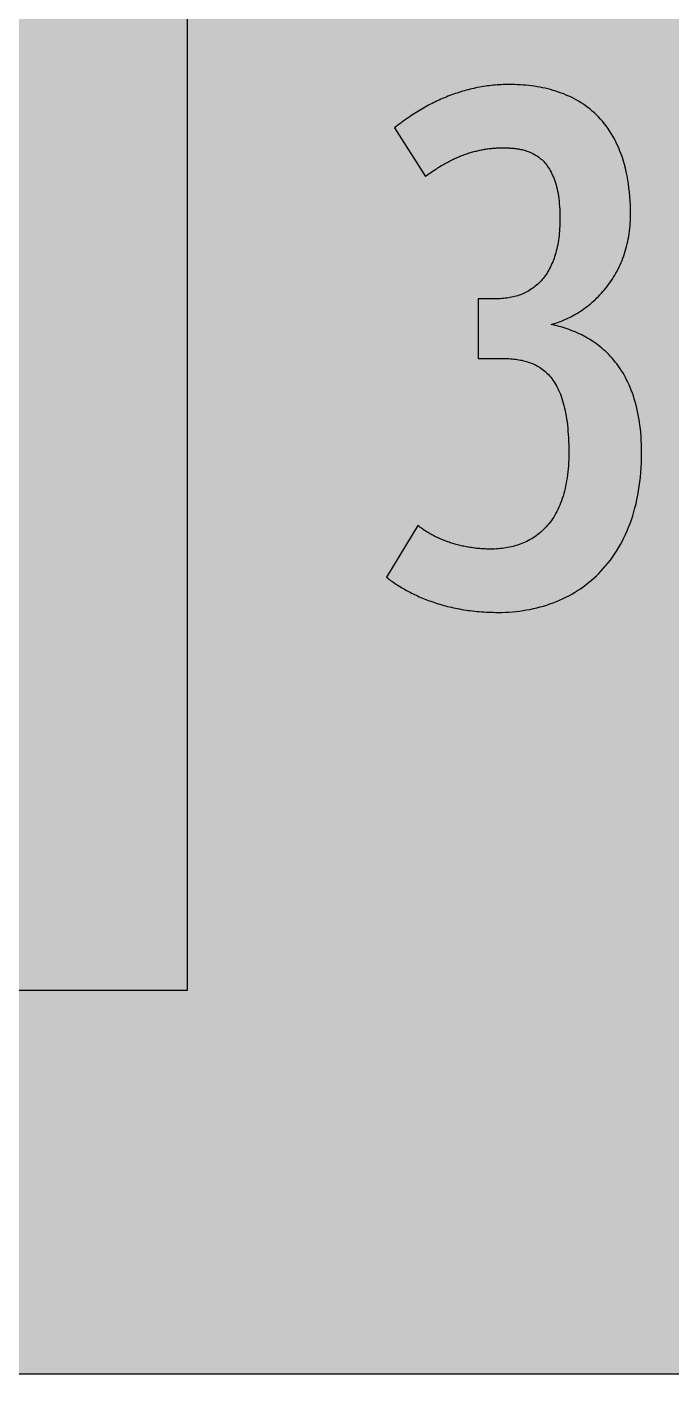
# Model space of a CAD drawing. Header units: millimetres. Extents: x 0 to 212, y 0 to 116.
# Drawn here: x 65.8 to 102.9, y 0.1 to 77.5 of the extents above; entities that cross this region are included whole.
import ezdxf

# ---------------------------------------------------------------- set-up
doc = ezdxf.new("R2010")
doc.units = ezdxf.units.MM

msp = doc.modelspace()

# ---------------------------------------------------------------- hatches: boundary and pattern name
for color, points in [(254, [(14.1633, 0.0536), (13.9878, 0.0533), (13.8125, 0.0559), (13.6373, 0.061), (13.462, 0.0686), (13.2893, 0.0787), (13.114, 0.0914), (12.9413, 0.1041), (12.7686, 0.1219), (12.5959, 0.1397), (12.4231, 0.16), (12.2504, 0.1829), (12.0777, 0.2057), (11.9075, 0.2337), (11.7373, 0.2616), (11.5672, 0.2921), (11.397, 0.3251), (11.2268, 0.3607), (11.0592, 0.3988), (10.8915, 0.4369), (10.7239, 0.4775), (10.5562, 0.5207), (10.3886, 0.5664), (10.2235, 0.6121), (10.0584, 0.6629), (9.8933, 0.7137), (9.7307, 0.7671), (9.5682, 0.8204), (9.4056, 0.8788), (9.2431, 0.9373), (9.083, 0.9982), (8.923, 1.0617), (8.763, 1.1252), (8.6055, 1.1938), (8.4455, 1.2624), (8.2906, 1.331), (8.1331, 1.4046), (7.9781, 1.4783), (7.8232, 1.5545), (7.6708, 1.6332), (7.5184, 1.7145), (7.366, 1.7958), (7.2161, 1.8796), (7.0663, 1.966), (6.919, 2.0523), (6.7716, 2.1438), (6.6243, 2.2352), (6.4795, 2.3266), (6.3348, 2.4232), (6.19, 2.5197), (6.0477, 2.6187), (5.908, 2.7178), (5.7683, 2.8194), (5.6286, 2.9235), (5.4915, 3.0302), (5.3543, 3.1369), (5.2197, 3.2461), (5.0851, 3.3579), (4.953, 3.4722), (4.8209, 3.5865), (4.6914, 3.7033), (4.5644, 3.8202), (4.4348, 3.9395), (4.3104, 4.0615), (4.1859, 4.1859), (4.0615, 4.3104), (3.9395, 4.4348), (3.8202, 4.5618), (3.7033, 4.6914), (3.5865, 4.8209), (3.4722, 4.953), (3.3579, 5.0851), (3.2487, 5.2197), (3.1369, 5.3543), (3.0302, 5.4915), (2.9235, 5.6286), (2.8194, 5.7683), (2.7178, 5.908), (2.6187, 6.0477), (2.5197, 6.19), (2.4232, 6.3348), (2.3266, 6.477), (2.2352, 6.6243), (2.1438, 6.7691), (2.0523, 6.919), (1.966, 7.0663), (1.8796, 7.2161), (1.7958, 7.366), (1.7145, 7.5184), (1.6332, 7.6708), (1.5545, 7.8232), (1.4783, 7.9781), (1.4046, 8.1331), (1.331, 8.2906), (1.2598, 8.4455), (1.1913, 8.603), (1.1252, 8.763), (1.0592, 8.923), (0.9982, 9.083), (0.9373, 9.2431), (0.8763, 9.4056), (0.8204, 9.5682), (0.7645, 9.7307), (0.7112, 9.8933), (0.6604, 10.0584), (0.6121, 10.2235), (0.5639, 10.3911), (0.5207, 10.5562), (0.4775, 10.7239), (0.4343, 10.8915), (0.3962, 11.0592), (0.3607, 11.2268), (0.3251, 11.397), (0.2921, 11.5672), (0.2616, 11.7373), (0.2311, 11.9075), (0.2057, 12.0802), (0.1803, 12.2504), (0.1575, 12.4231), (0.1372, 12.5959), (0.1194, 12.7686), (0.1041, 12.9413), (0.0889, 13.1166), (0.0787, 13.2893), (0.0686, 13.4645), (0.061, 13.6373), (0.0559, 13.8125), (0.0508, 13.9878), (0.0508, 14.163), (0.0522, 102.3592), (0.0508, 102.5322), (0.0559, 102.7074), (0.061, 102.8827), (0.0686, 103.058), (0.0787, 103.2307), (0.0889, 103.4059), (0.1041, 103.5787), (0.1194, 103.7514), (0.1372, 103.9241), (0.1575, 104.0968), (0.1803, 104.2695), (0.2057, 104.4423), (0.2311, 104.6124), (0.2616, 104.7826), (0.2921, 104.9528), (0.3251, 105.123), (0.3607, 105.2932), (0.3962, 105.4608), (0.4343, 105.6284), (0.4775, 105.7961), (0.5207, 105.9637), (0.5639, 106.1314), (0.6121, 106.2965), (0.6604, 106.4616), (0.7112, 106.6267), (0.7645, 106.7892), (0.8204, 106.9518), (0.8763, 107.1143), (0.9373, 107.2769), (0.9982, 107.4369), (1.0592, 107.5969), (1.1252, 107.757), (1.1913, 107.9144), (1.2598, 108.0745), (1.331, 108.2294), (1.4046, 108.3869), (1.4783, 108.5418), (1.5545, 108.6968), (1.6332, 108.8492), (1.7145, 109.0016), (1.7958, 109.154), (1.8796, 109.3038), (1.966, 109.4537), (2.0523, 109.601), (2.1438, 109.7483), (2.2352, 109.8956), (2.3266, 110.0404), (2.4232, 110.1852), (2.5197, 110.33), (2.6187, 110.4722), (2.7178, 110.6119), (2.8194, 110.7516), (2.9235, 110.8913), (3.0302, 111.0285), (3.1369, 111.1656), (3.2487, 111.3003), (3.3579, 111.4349), (3.4722, 111.567), (3.5865, 111.699), (3.7033, 111.8286), (3.8202, 111.9556), (3.9395, 112.0851), (4.0615, 112.2096), (4.1859, 112.334), (4.3104, 112.4585), (4.4348, 112.5804), (4.5644, 112.6998), (4.6914, 112.8166), (4.8209, 112.9335), (4.953, 113.0478), (5.0851, 113.1621), (5.2197, 113.2713), (5.3543, 113.3831), (5.4915, 113.4897), (5.6286, 113.5964), (5.7683, 113.7006), (5.908, 113.8022), (6.0477, 113.9012), (6.19, 114.0003), (6.3348, 114.0968), (6.4795, 114.1933), (6.6243, 114.2848), (6.7716, 114.3762), (6.919, 114.4676), (7.0663, 114.554), (7.2161, 114.6404), (7.366, 114.7242), (7.5184, 114.8055), (7.6708, 114.8867), (7.8232, 114.9655), (7.9781, 115.0417), (8.1331, 115.1153), (8.2906, 115.189), (8.4455, 115.2601), (8.6055, 115.3287), (8.763, 115.3947), (8.923, 115.4608), (9.083, 115.5217), (9.2431, 115.5827), (9.4056, 115.6437), (9.5682, 115.6995), (9.7307, 115.7554), (9.8933, 115.8088), (10.0584, 115.8596), (10.2235, 115.9078), (10.3886, 115.9561), (10.5562, 115.9993), (10.7239, 116.0424), (10.8915, 116.0856), (11.0592, 116.1237), (11.2268, 116.1593), (11.397, 116.1948), (11.5672, 116.2279), (11.7373, 116.2583), (11.9075, 116.2888), (12.0777, 116.3142), (12.2504, 116.3396), (12.4231, 116.3625), (12.5959, 116.3828), (12.7686, 116.4006), (12.9413, 116.4158), (13.114, 116.4311), (13.2893, 116.4412), (13.462, 116.4514), (13.6373, 116.459), (13.8125, 116.4641), (13.9878, 116.4692), (14.163, 116.4692), (197.6078, 116.4703), (197.7822, 116.4692), (197.9574, 116.4641), (198.1327, 116.459), (198.3054, 116.4514), (198.4807, 116.4412), (198.6534, 116.4311), (198.8287, 116.4158), (199.0014, 116.4006), (199.1741, 116.3828), (199.3468, 116.3625), (199.5195, 116.3396), (199.6897, 116.3142), (199.8624, 116.2888), (200.0326, 116.2583), (200.2028, 116.2279), (200.373, 116.1948), (200.5432, 116.1593), (200.7108, 116.1237), (200.8784, 116.0856), (201.0461, 116.0424), (201.2137, 115.9993), (201.3788, 115.9561), (201.5465, 115.9078), (201.7116, 115.8596), (201.8767, 115.8088), (202.0392, 115.7554), (202.2018, 115.6995), (202.3643, 115.6437), (202.5269, 115.5827), (202.6869, 115.5217), (202.8469, 115.4608), (203.007, 115.3947), (203.167, 115.3287), (203.3245, 115.2601), (203.4794, 115.189), (203.6369, 115.1153), (203.7918, 115.0417), (203.9468, 114.9655), (204.0992, 114.8867), (204.2516, 114.8055), (204.404, 114.7242), (204.5538, 114.6404), (204.7037, 114.554), (204.8535, 114.4676), (205.0009, 114.3762), (205.1456, 114.2848), (205.293, 114.1933), (205.4352, 114.0968), (205.58, 114.0003), (205.7222, 113.9012), (205.8619, 113.8022), (206.0016, 113.7006), (206.1413, 113.5964), (206.2785, 113.4897), (206.4156, 113.3831), (206.5503, 113.2713), (206.6849, 113.1621), (206.817, 113.0478), (206.949, 112.9335), (207.0786, 112.8166), (207.2081, 112.6998), (207.3351, 112.5804), (207.4596, 112.4585), (207.584, 112.334), (207.7085, 112.2096), (207.8304, 112.0851), (207.9498, 111.9556), (208.0666, 111.8286), (208.1835, 111.699), (208.2978, 111.567), (208.4121, 111.4349), (208.5238, 111.3003), (208.6331, 111.1656), (208.7397, 111.0285), (208.8464, 110.8913), (208.9506, 110.7516), (209.0522, 110.6119), (209.1512, 110.4722), (209.2503, 110.33), (209.3468, 110.1852), (209.4433, 110.0404), (209.5348, 109.8956), (209.6262, 109.7483), (209.7176, 109.601), (209.804, 109.4537), (209.8904, 109.3038), (209.9742, 109.154), (210.0555, 109.0016), (210.1367, 108.8492), (210.2155, 108.6968), (210.2917, 108.5418), (210.3653, 108.3869), (210.439, 108.2294), (210.5076, 108.0745), (210.5762, 107.9144), (210.6447, 107.757), (210.7082, 107.5969), (210.7717, 107.4369), (210.8327, 107.2769), (210.8911, 107.1143), (210.9495, 106.9518), (211.0029, 106.7892), (211.0562, 106.6267), (211.107, 106.4616), (211.1578, 106.2965), (211.2035, 106.1314), (211.2493, 105.9637), (211.2924, 105.7961), (211.3331, 105.6284), (211.3712, 105.4608), (211.4093, 105.2932), (211.4448, 105.123), (211.4779, 104.9528), (211.5083, 104.7826), (211.5363, 104.6124), (211.5642, 104.4423), (211.5871, 104.2695), (211.6099, 104.0968), (211.6303, 103.9241), (211.648, 103.7514), (211.6658, 103.5787), (211.6785, 103.4059), (211.6912, 103.2307), (211.7014, 103.058), (211.709, 102.8827), (211.7141, 102.7074), (211.7166, 102.5322), (211.7166, 102.3569), (211.7189, 14.1647), (211.7166, 13.9878), (211.7141, 13.8125), (211.709, 13.6373), (211.7014, 13.4645), (211.6912, 13.2893), (211.6785, 13.1166), (211.6658, 12.9413), (211.648, 12.7686), (211.6303, 12.5959), (211.6099, 12.4231), (211.5871, 12.2504), (211.5642, 12.0802), (211.5363, 11.9075), (211.5083, 11.7373), (211.4779, 11.5672), (211.4448, 11.397), (211.4093, 11.2268), (211.3712, 11.0592), (211.3331, 10.8915), (211.2924, 10.7239), (211.2493, 10.5562), (211.2035, 10.3911), (211.1578, 10.2235), (211.107, 10.0584), (211.0562, 9.8933), (211.0029, 9.7307), (210.9495, 9.5682), (210.8911, 9.4056), (210.8327, 9.2431), (210.7717, 9.083), (210.7082, 8.923), (210.6447, 8.763), (210.5762, 8.603), (210.5076, 8.4455), (210.439, 8.2906), (210.3653, 8.1331), (210.2917, 7.9781), (210.2155, 7.8232), (210.1367, 7.6708), (210.0555, 7.5184), (209.9742, 7.366), (209.8904, 7.2161), (209.804, 7.0663), (209.7176, 6.919), (209.6262, 6.7691), (209.5348, 6.6243), (209.4433, 6.477), (209.3468, 6.3348), (209.2503, 6.19), (209.1512, 6.0477), (209.0522, 5.908), (208.9506, 5.7683), (208.8464, 5.6286), (208.7397, 5.4915), (208.6331, 5.3543), (208.5238, 5.2197), (208.4121, 5.0851), (208.2978, 4.953), (208.1835, 4.8209), (208.0666, 4.6914), (207.9498, 4.5618), (207.8304, 4.4348), (207.7085, 4.3104), (207.584, 4.1859), (207.4596, 4.0615), (207.3351, 3.9395), (207.2081, 3.8202), (207.0786, 3.7033), (206.949, 3.5865), (206.817, 3.4722), (206.6849, 3.3579), (206.5503, 3.2461), (206.4156, 3.1369), (206.2785, 3.0302), (206.1413, 2.9235), (206.0016, 2.8194), (205.8619, 2.7178), (205.7222, 2.6187), (205.58, 2.5197), (205.4352, 2.4232), (205.293, 2.3266), (205.1456, 2.2352), (205.0009, 2.1438), (204.8535, 2.0523), (204.7037, 1.966), (204.5538, 1.8796), (204.404, 1.7958), (204.2516, 1.7145), (204.0992, 1.6332), (203.9468, 1.5545), (203.7918, 1.4783), (203.6369, 1.4046), (203.4794, 1.331), (203.3245, 1.2624), (203.167, 1.1938), (203.007, 1.1252), (202.8469, 1.0617), (202.6869, 0.9982), (202.5269, 0.9373), (202.3643, 0.8788), (202.2018, 0.8204), (202.0392, 0.7671), (201.8767, 0.7137), (201.7116, 0.6629), (201.5465, 0.6121), (201.3788, 0.5664), (201.2137, 0.5207), (201.0461, 0.4775), (200.8784, 0.4369), (200.7108, 0.3988), (200.5432, 0.3607), (200.373, 0.3251), (200.2028, 0.2921), (200.0326, 0.2616), (199.8624, 0.2337), (199.6897, 0.2057), (199.5195, 0.1829), (199.3468, 0.16), (199.1741, 0.1397), (199.0014, 0.1219), (198.8287, 0.1041), (198.6534, 0.0914), (198.4807, 0.0787), (198.3054, 0.0686), (198.1327, 0.061), (197.9574, 0.0559), (197.7822, 0.0533), (197.6069, 0.0533)]), (144, [(22.1008, 92.6578), (75.0175, 92.6578), (75.0175, 22.1022), (22.1008, 22.1022)]), (59, [(101.1728, 53.0405), (101.1707, 53.279), (101.1631, 53.5127), (101.153, 53.7439), (101.1403, 53.9674), (101.1225, 54.1884), (101.0996, 54.4017), (101.0742, 54.6125), (101.0463, 54.8183), (101.0158, 55.0189), (100.9802, 55.2145), (100.9396, 55.405), (100.899, 55.593), (100.8532, 55.7759), (100.805, 55.9537), (100.7516, 56.1289), (100.6983, 56.2966), (100.6399, 56.4617), (100.5789, 56.6242), (100.5154, 56.7817), (100.4494, 56.9341), (100.3808, 57.084), (100.3097, 57.2287), (100.236, 57.3684), (100.1598, 57.5056), (100.0811, 57.6377), (100.0023, 57.7672), (99.9185, 57.8942), (99.8322, 58.0161), (99.7458, 58.1355), (99.6569, 58.2498), (99.5655, 58.3616), (99.474, 58.4683), (99.3775, 58.5724), (99.2835, 58.674), (99.1845, 58.7731), (99.0854, 58.867), (98.9838, 58.9585), (98.8822, 59.0448), (98.7781, 59.1312), (98.6739, 59.2125), (98.5672, 59.2912), (98.4606, 59.3674), (98.3513, 59.4411), (98.2421, 59.5122), (98.1329, 59.5808), (98.0211, 59.6443), (97.9094, 59.7078), (97.7976, 59.7662), (97.6833, 59.8221), (97.569, 59.878), (97.4573, 59.9288), (97.343, 59.9796), (97.2261, 60.0253), (97.1118, 60.071), (96.9975, 60.1142), (96.8807, 60.1548), (96.7664, 60.1929), (96.6521, 60.2285), (96.5352, 60.264), (96.4209, 60.2945), (96.3066, 60.325), (96.1923, 60.3529), (96.078, 60.3809), (95.9663, 60.4037), (96.073, 60.4368), (96.1796, 60.4698), (96.2863, 60.5053), (96.393, 60.5434), (96.4997, 60.5815), (96.6064, 60.6247), (96.713, 60.6679), (96.8172, 60.7162), (96.9239, 60.7644), (97.028, 60.8152), (97.1321, 60.8686), (97.2363, 60.9244), (97.3379, 60.9829), (97.442, 61.0438), (97.5436, 61.1048), (97.6452, 61.1708), (97.7443, 61.2369), (97.8433, 61.3054), (97.9424, 61.3766), (98.0389, 61.4502), (98.1354, 61.5264), (98.2294, 61.6026), (98.3234, 61.6814), (98.4174, 61.7652), (98.5088, 61.849), (98.5977, 61.9354), (98.6866, 62.0217), (98.773, 62.1132), (98.8593, 62.2046), (98.9432, 62.2986), (99.027, 62.3951), (99.1083, 62.4942), (99.187, 62.5958), (99.2657, 62.6974), (99.3419, 62.804), (99.4156, 62.9107), (99.4867, 63.0199), (99.5578, 63.1292), (99.6264, 63.2435), (99.6925, 63.3578), (99.756, 63.4746), (99.8195, 63.594), (99.8779, 63.7159), (99.9363, 63.8378), (99.9922, 63.9648), (100.0455, 64.0918), (100.0963, 64.2214), (100.1446, 64.3509), (100.1903, 64.4855), (100.2309, 64.6201), (100.2716, 64.7573), (100.3097, 64.8945), (100.3452, 65.0367), (100.3783, 65.1789), (100.4062, 65.3237), (100.4341, 65.471), (100.457, 65.6184), (100.4773, 65.7708), (100.4951, 65.9232), (100.5103, 66.0756), (100.5205, 66.233), (100.5307, 66.3905), (100.5357, 66.5505), (100.5357, 66.7131), (100.5332, 66.9874), (100.5256, 67.2541), (100.5129, 67.5183), (100.4951, 67.7723), (100.4722, 68.0237), (100.4443, 68.2676), (100.4138, 68.5038), (100.3757, 68.7349), (100.3351, 68.961), (100.2894, 69.182), (100.2386, 69.3953), (100.1852, 69.6036), (100.1268, 69.8068), (100.0633, 70.0049), (99.9973, 70.198), (99.9261, 70.3834), (99.8525, 70.5637), (99.7737, 70.7415), (99.6925, 70.9117), (99.6061, 71.0768), (99.5172, 71.2368), (99.4258, 71.3918), (99.3292, 71.5416), (99.2302, 71.689), (99.1286, 71.8287), (99.0219, 71.9633), (98.9152, 72.0954), (98.8035, 72.2224), (98.6892, 72.3443), (98.5723, 72.4611), (98.4529, 72.5729), (98.331, 72.6821), (98.204, 72.7862), (98.077, 72.8853), (97.9475, 72.9818), (97.8179, 73.0733), (97.6833, 73.1596), (97.5462, 73.2434), (97.409, 73.3222), (97.2693, 73.3984), (97.1271, 73.4695), (96.9823, 73.5381), (96.8375, 73.6016), (96.6902, 73.6625), (96.5429, 73.7184), (96.393, 73.7718), (96.2431, 73.8226), (96.0907, 73.8683), (95.9358, 73.9115), (95.7809, 73.9521), (95.6259, 73.9877), (95.471, 74.0232), (95.3135, 74.0537), (95.1535, 74.0816), (94.996, 74.1045), (94.836, 74.1274), (94.676, 74.1451), (94.5159, 74.1629), (94.3559, 74.1756), (94.1959, 74.1858), (94.0359, 74.1959), (93.8733, 74.201), (93.7133, 74.2036), (93.5533, 74.2061), (93.4364, 74.2061), (93.3196, 74.2036), (93.2028, 74.1985), (93.0885, 74.1934), (92.9716, 74.1883), (92.8573, 74.1807), (92.743, 74.1705), (92.6287, 74.1604), (92.517, 74.1502), (92.4027, 74.135), (92.2909, 74.1223), (92.1791, 74.107), (92.0674, 74.0893), (91.9556, 74.0715), (91.8439, 74.0512), (91.7346, 74.0308), (91.6254, 74.008), (91.5137, 73.9851), (91.407, 73.9597), (91.2978, 73.9343), (91.1885, 73.9064), (91.0819, 73.8784), (90.9726, 73.848), (90.866, 73.8175), (90.7618, 73.7845), (90.6551, 73.7514), (90.5485, 73.7184), (90.4443, 73.6829), (90.3402, 73.6448), (90.236, 73.6067), (90.1319, 73.5686), (90.0278, 73.5279), (89.9236, 73.4873), (89.822, 73.4441), (89.7204, 73.4009), (89.6188, 73.3577), (89.5172, 73.312), (89.4156, 73.2638), (89.3166, 73.2155), (89.215, 73.1672), (89.1159, 73.119), (89.0168, 73.0682), (88.9178, 73.0148), (88.8213, 72.9615), (88.7222, 72.9082), (88.6257, 72.8523), (88.5292, 72.7964), (88.4326, 72.7405), (88.3361, 72.6821), (88.2396, 72.6237), (88.1456, 72.5653), (88.0516, 72.5043), (87.9551, 72.4433), (87.8637, 72.3798), (87.7697, 72.3163), (87.6757, 72.2528), (87.5843, 72.1868), (87.4903, 72.1208), (87.3989, 72.0547), (87.3074, 71.9861), (87.2185, 71.9176), (87.1271, 71.849), (87.0382, 71.7779), (86.9467, 71.7067), (88.7278, 68.9155), (88.8009, 68.9712), (88.8771, 69.027), (88.9508, 69.0804), (89.027, 69.1363), (89.1007, 69.1871), (89.1743, 69.2379), (89.2505, 69.2887), (89.3242, 69.3369), (89.3978, 69.3852), (89.4715, 69.4334), (89.5452, 69.4766), (89.6188, 69.5223), (89.6899, 69.5655), (89.7636, 69.6087), (89.8373, 69.6493), (89.9084, 69.69), (89.982, 69.7281), (90.0532, 69.7687), (90.1243, 69.8043), (90.1979, 69.8398), (90.2691, 69.8754), (90.3402, 69.911), (90.4113, 69.944), (90.4824, 69.977), (90.5535, 70.0075), (90.6247, 70.038), (90.6932, 70.0659), (90.7644, 70.0964), (90.8355, 70.1218), (90.9041, 70.1497), (90.9752, 70.1751), (91.0438, 70.2005), (91.1123, 70.2234), (91.1809, 70.2462), (91.252, 70.2691), (91.3206, 70.2894), (91.3892, 70.3097), (91.4578, 70.3301), (91.5264, 70.3478), (91.5924, 70.3656), (91.661, 70.3834), (91.7296, 70.3986), (91.7956, 70.4139), (91.8642, 70.4291), (91.9302, 70.4418), (91.9988, 70.4571), (92.0648, 70.4672), (92.1309, 70.4799), (92.1969, 70.4901), (92.263, 70.5002), (92.329, 70.5104), (92.395, 70.518), (92.4611, 70.5256), (92.5271, 70.5333), (92.5906, 70.5383), (92.6567, 70.5434), (92.7227, 70.5485), (92.7862, 70.5536), (92.8497, 70.5561), (92.9157, 70.5587), (92.9792, 70.5612), (93.0427, 70.5637), (93.1062, 70.5637), (93.1697, 70.5637), (93.2307, 70.5637), (93.2917, 70.5637), (93.3552, 70.5637), (93.4161, 70.5612), (93.4822, 70.5612), (93.5457, 70.5587), (93.6117, 70.5536), (93.6777, 70.551), (93.7438, 70.546), (93.8124, 70.5383), (93.8784, 70.5307), (93.947, 70.5231), (94.0156, 70.5129), (94.0841, 70.5028), (94.1527, 70.4901), (94.2213, 70.4774), (94.2924, 70.4621), (94.361, 70.4444), (94.4296, 70.4266), (94.5007, 70.4063), (94.5693, 70.3834), (94.6379, 70.3605), (94.7064, 70.3351), (94.7725, 70.3047), (94.8411, 70.2742), (94.9096, 70.2437), (94.9757, 70.2081), (95.0417, 70.17), (95.1078, 70.1294), (95.1713, 70.0862), (95.2348, 70.0405), (95.2983, 69.9922), (95.3592, 69.9414), (95.4202, 69.8881), (95.4811, 69.8322), (95.5396, 69.7713), (95.598, 69.7078), (95.6539, 69.6417), (95.7097, 69.5706), (95.7631, 69.4995), (95.8139, 69.4207), (95.8647, 69.342), (95.9155, 69.2582), (95.9637, 69.1693), (96.0095, 69.0778), (96.0526, 68.9813), (96.0958, 68.8823), (96.1365, 68.7781), (96.1746, 68.6714), (96.2101, 68.5597), (96.2457, 68.4428), (96.2762, 68.3235), (96.3066, 68.1965), (96.3346, 68.0669), (96.36, 67.9323), (96.3828, 67.7951), (96.4032, 67.6504), (96.4209, 67.5005), (96.4362, 67.3481), (96.4489, 67.1881), (96.459, 67.0255), (96.4667, 66.8553), (96.4717, 66.6801), (96.4717, 66.5023), (96.4717, 66.3524), (96.4692, 66.2051), (96.4616, 66.0603), (96.454, 65.9181), (96.4438, 65.7809), (96.4336, 65.6438), (96.4184, 65.5091), (96.4032, 65.3796), (96.3854, 65.2501), (96.3651, 65.1256), (96.3422, 65.0011), (96.3168, 64.8792), (96.2914, 64.7624), (96.2635, 64.6455), (96.233, 64.5338), (96.2025, 64.422), (96.1669, 64.3153), (96.1314, 64.2087), (96.0933, 64.1045), (96.0552, 64.0055), (96.012, 63.9064), (95.9688, 63.8099), (95.9256, 63.7184), (95.8774, 63.627), (95.8291, 63.5381), (95.7809, 63.4517), (95.7275, 63.3679), (95.6742, 63.2866), (95.6208, 63.2079), (95.565, 63.1317), (95.5065, 63.058), (95.4456, 62.9869), (95.3846, 62.9183), (95.3211, 62.8498), (95.2576, 62.7863), (95.1916, 62.7228), (95.123, 62.6643), (95.0544, 62.6059), (94.9858, 62.55), (94.9147, 62.4992), (94.8411, 62.4484), (94.7674, 62.3976), (94.6912, 62.3519), (94.615, 62.3087), (94.5363, 62.2656), (94.455, 62.2275), (94.3762, 62.1894), (94.2924, 62.1538), (94.2111, 62.1208), (94.1248, 62.0903), (94.041, 62.0624), (93.9546, 62.037), (93.8657, 62.0116), (93.7768, 61.9912), (93.6879, 61.9709), (93.5965, 61.9531), (93.5025, 61.9379), (93.411, 61.9227), (93.3171, 61.9125), (93.2205, 61.9023), (93.124, 61.8947), (93.0275, 61.8896), (92.931, 61.8871), (92.8319, 61.8871), (91.7744, 61.8874), (91.7744, 58.4588), (93.0451, 58.4588), (93.1418, 58.4581), (93.2409, 58.4556), (93.3399, 58.453), (93.4364, 58.4479), (93.533, 58.4429), (93.6295, 58.4378), (93.726, 58.4276), (93.82, 58.42), (93.914, 58.4073), (94.0079, 58.3946), (94.1019, 58.3794), (94.1934, 58.3641), (94.2848, 58.3463), (94.3737, 58.326), (94.4626, 58.3032), (94.5515, 58.2778), (94.6404, 58.2498), (94.7268, 58.2219), (94.8106, 58.1889), (94.8944, 58.1558), (94.9782, 58.1203), (95.0595, 58.0796), (95.1408, 58.039), (95.2195, 57.9933), (95.2983, 57.945), (95.3745, 57.8942), (95.4507, 57.8409), (95.5243, 57.785), (95.598, 57.7266), (95.6691, 57.6631), (95.7377, 57.597), (95.8063, 57.5259), (95.8723, 57.4523), (95.9383, 57.3761), (96.0018, 57.2973), (96.0628, 57.211), (96.1238, 57.1246), (96.1822, 57.0332), (96.2381, 56.9366), (96.2939, 56.8376), (96.3473, 56.7334), (96.3981, 56.6268), (96.4463, 56.5125), (96.4946, 56.3982), (96.5403, 56.2762), (96.5835, 56.1518), (96.6241, 56.0197), (96.6622, 55.8851), (96.7003, 55.7479), (96.7359, 55.6031), (96.7689, 55.4533), (96.7994, 55.3009), (96.8273, 55.1409), (96.8527, 54.9783), (96.8781, 54.8081), (96.8985, 54.6329), (96.9188, 54.4525), (96.934, 54.2696), (96.9493, 54.0766), (96.9594, 53.881), (96.9696, 53.6804), (96.9747, 53.4721), (96.9797, 53.2587), (96.9797, 53.0403), (96.9797, 52.8447), (96.9747, 52.6542), (96.967, 52.4688), (96.9569, 52.2859), (96.9416, 52.1081), (96.9264, 51.9354), (96.9061, 51.7652), (96.8832, 51.5976), (96.8578, 51.435), (96.8299, 51.2775), (96.7994, 51.1226), (96.7664, 50.9702), (96.7308, 50.8229), (96.6927, 50.6806), (96.6495, 50.5409), (96.6064, 50.4038), (96.5606, 50.2717), (96.5124, 50.1421), (96.4616, 50.0177), (96.4082, 49.8958), (96.3549, 49.7764), (96.2965, 49.6621), (96.2355, 49.5503), (96.1746, 49.4436), (96.1111, 49.337), (96.045, 49.2354), (95.9764, 49.1388), (95.9079, 49.0423), (95.8367, 48.9509), (95.7631, 48.862), (95.6869, 48.7756), (95.6107, 48.6943), (95.5319, 48.6156), (95.4507, 48.5394), (95.3694, 48.4657), (95.2856, 48.3946), (95.1992, 48.3286), (95.1128, 48.2625), (95.0265, 48.2016), (94.9376, 48.1432), (94.8461, 48.0873), (94.7547, 48.0339), (94.6607, 47.9831), (94.5667, 47.9349), (94.4702, 47.8892), (94.3737, 47.846), (94.2746, 47.8079), (94.1781, 47.7698), (94.0765, 47.7342), (93.9775, 47.7037), (93.8759, 47.6733), (93.7717, 47.6453), (93.6701, 47.6199), (93.566, 47.5971), (93.4593, 47.5767), (93.3552, 47.559), (93.2485, 47.5437), (93.1418, 47.5285), (93.0351, 47.5183), (92.9284, 47.5082), (92.8192, 47.5005), (92.7125, 47.4955), (92.6033, 47.4929), (92.4941, 47.4929), (92.4128, 47.4929), (92.3315, 47.4955), (92.2503, 47.4955), (92.1715, 47.5005), (92.0902, 47.5031), (92.0115, 47.5082), (91.9328, 47.5132), (91.854, 47.5183), (91.7753, 47.5259), (91.6965, 47.5336), (91.6203, 47.5437), (91.5416, 47.5513), (91.4654, 47.5615), (91.3892, 47.5742), (91.313, 47.5844), (91.2368, 47.5971), (91.1631, 47.6098), (91.0869, 47.625), (91.0133, 47.6377), (90.9396, 47.6529), (90.866, 47.6682), (90.7948, 47.686), (90.7212, 47.7037), (90.6501, 47.7215), (90.5789, 47.7393), (90.5078, 47.7571), (90.4392, 47.7774), (90.3681, 47.7977), (90.2995, 47.818), (90.231, 47.8409), (90.1624, 47.8612), (90.0963, 47.8841), (90.0303, 47.9069), (89.9643, 47.9298), (89.8982, 47.9552), (89.8322, 47.9806), (89.7687, 48.006), (89.7052, 48.0314), (89.6417, 48.0568), (89.5807, 48.0847), (89.5172, 48.1101), (89.4563, 48.1381), (89.3978, 48.166), (89.3369, 48.1965), (89.2785, 48.2244), (89.22, 48.2549), (89.1616, 48.2854), (89.1057, 48.3159), (89.0499, 48.3464), (88.994, 48.3768), (88.9406, 48.4073), (88.8873, 48.4403), (88.834, 48.4734), (88.7806, 48.5038), (88.7298, 48.5369), (88.679, 48.5699), (88.6282, 48.6054), (88.58, 48.6385), (88.5317, 48.674), (88.4834, 48.707), (88.4377, 48.7426), (88.392, 48.7782), (88.3463, 48.8137), (88.3031, 48.8493), (86.4828, 45.8858), (86.5429, 45.8368), (86.6038, 45.7886), (86.6648, 45.7429), (86.7308, 45.6946), (86.7943, 45.6463), (86.8629, 45.6006), (86.9315, 45.5524), (87.0001, 45.5066), (87.0712, 45.4584), (87.1423, 45.4127), (87.216, 45.3669), (87.2896, 45.3187), (87.3658, 45.273), (87.442, 45.2272), (87.5208, 45.1841), (87.5995, 45.1383), (87.6808, 45.0952), (87.7646, 45.0494), (87.8459, 45.0063), (87.9323, 44.9631), (88.0186, 44.9199), (88.105, 44.8793), (88.1939, 44.8361), (88.2828, 44.7954), (88.3742, 44.7548), (88.4682, 44.7142), (88.5622, 44.6761), (88.6562, 44.6354), (88.7527, 44.5973), (88.8492, 44.5592), (88.9483, 44.5237), (89.0499, 44.4881), (89.1489, 44.4525), (89.2531, 44.417), (89.3572, 44.384), (89.4613, 44.3509), (89.568, 44.3179), (89.6747, 44.2874), (89.7839, 44.257), (89.8957, 44.2265), (90.0074, 44.1985), (90.1192, 44.1706), (90.2335, 44.1452), (90.3478, 44.1198), (90.4646, 44.0944), (90.584, 44.0715), (90.7009, 44.0487), (90.8228, 44.0258), (90.9447, 44.0055), (91.0666, 43.9877), (91.1911, 43.9699), (91.3155, 43.9522), (91.4425, 43.9369), (91.5695, 43.9217), (91.6991, 43.909), (91.8286, 43.8963), (91.9607, 43.8861), (92.0953, 43.8785), (92.2274, 43.8709), (92.3646, 43.8633), (92.4992, 43.8582), (92.6389, 43.8556), (92.776, 43.8531), (92.9183, 43.8506), (93.124, 43.8531), (93.3323, 43.8607), (93.538, 43.8709), (93.7412, 43.8861), (93.9444, 43.9064), (94.1476, 43.9293), (94.3483, 43.9572), (94.549, 43.9903), (94.7445, 44.0258), (94.9427, 44.0665), (95.1357, 44.1122), (95.3287, 44.163), (95.5192, 44.2163), (95.7097, 44.2747), (95.8977, 44.3382), (96.0806, 44.4068), (96.266, 44.4779), (96.4463, 44.5541), (96.6241, 44.6354), (96.8019, 44.7218), (96.9747, 44.8107), (97.1474, 44.9047), (97.315, 45.0037), (97.4827, 45.1079), (97.6452, 45.2145), (97.8078, 45.3263), (97.9653, 45.4431), (98.1202, 45.5651), (98.2726, 45.6895), (98.4225, 45.8216), (98.5672, 45.9562), (98.712, 46.0959), (98.8517, 46.2407), (98.9863, 46.388), (99.121, 46.543), (99.2505, 46.7004), (99.375, 46.863), (99.4969, 47.0306), (99.6163, 47.2008), (99.7306, 47.3786), (99.8423, 47.559), (99.949, 47.7469), (100.0531, 47.9374), (100.1522, 48.133), (100.2462, 48.3311), (100.3376, 48.5369), (100.424, 48.7451), (100.5078, 48.961), (100.584, 49.1795), (100.6577, 49.403), (100.7262, 49.6316), (100.7897, 49.8653), (100.8507, 50.1015), (100.904, 50.3453), (100.9548, 50.5917), (100.998, 50.8457), (101.0387, 51.1023), (101.0742, 51.3639), (101.1022, 51.6306), (101.1276, 51.9024), (101.1479, 52.1792), (101.1606, 52.4612), (101.1682, 52.7482), (101.1707, 53.0403)])]:
    msp.add_hatch(color=color).paths.add_polyline_path(points)
h = msp.add_hatch(color=59)
h.paths.add_polyline_path([(14.1633, 3.5814), (13.8887, 3.5839), (13.6169, 3.5941), (13.3477, 3.6119), (13.081, 3.6347), (12.8143, 3.6652), (12.5501, 3.7008), (12.2885, 3.7465), (12.0294, 3.7948), (11.7729, 3.8506), (11.5164, 3.9141), (11.2649, 3.9827), (11.016, 4.0564), (10.7671, 4.1351), (10.5232, 4.2215), (10.2819, 4.3129), (10.0432, 4.412), (9.8069, 4.5161), (9.5733, 4.6228), (9.3447, 4.7371), (9.1186, 4.8565), (8.8951, 4.9809), (8.6741, 5.113), (8.4582, 5.2476), (8.2448, 5.3873), (8.0366, 5.5321), (7.8308, 5.682), (7.6276, 5.8369), (7.4295, 5.9969), (7.2365, 6.1595), (7.046, 6.3297), (6.8605, 6.5024), (6.6777, 6.6802), (6.5024, 6.8605), (6.3271, 7.046), (6.1595, 7.2365), (5.9969, 7.432), (5.8369, 7.6302), (5.682, 7.8308), (5.5321, 8.0366), (5.3873, 8.2448), (5.2451, 8.4582), (5.1105, 8.6741), (4.9809, 8.8951), (4.8565, 9.1186), (4.7371, 9.3447), (4.6228, 9.5758), (4.5136, 9.8069), (4.4094, 10.0432), (4.3129, 10.2819), (4.2215, 10.5232), (4.1351, 10.7696), (4.0538, 11.016), (3.9802, 11.2649), (3.9116, 11.5189), (3.8506, 11.7729), (3.7948, 12.0294), (3.744, 12.2911), (3.7008, 12.5527), (3.6627, 12.8143), (3.6322, 13.081), (3.6093, 13.3502), (3.5916, 13.6195), (3.5814, 13.8913), (3.5789, 14.163), (3.58, 102.3592), (3.5814, 102.6312), (3.5916, 102.903), (3.6093, 103.1723), (3.6322, 103.439), (3.6627, 103.7057), (3.7008, 103.9698), (3.744, 104.2314), (3.7948, 104.4905), (3.8506, 104.7471), (3.9116, 105.0036), (3.9802, 105.2551), (4.0538, 105.504), (4.1351, 105.7529), (4.2215, 105.9967), (4.3129, 106.238), (4.4094, 106.4768), (4.5136, 106.713), (4.6228, 106.9467), (4.7371, 107.1753), (4.8565, 107.4014), (4.9809, 107.6249), (5.1105, 107.8459), (5.2451, 108.0618), (5.3873, 108.2751), (5.5321, 108.4834), (5.682, 108.6891), (5.8369, 108.8923), (5.9969, 109.0905), (6.1595, 109.2835), (6.3271, 109.474), (6.5024, 109.6594), (6.6777, 109.8423), (6.8605, 110.0176), (7.046, 110.1928), (7.2365, 110.3605), (7.4295, 110.523), (7.6276, 110.683), (7.8308, 110.838), (8.0366, 110.9878), (8.2448, 111.1326), (8.4582, 111.2749), (8.6741, 111.4095), (8.8951, 111.539), (9.1186, 111.6635), (9.3447, 111.7829), (9.5733, 111.8972), (9.8069, 112.0064), (10.0432, 112.1105), (10.2819, 112.207), (10.5232, 112.2985), (10.7671, 112.3848), (11.016, 112.4661), (11.2649, 112.5398), (11.5164, 112.6084), (11.7729, 112.6693), (12.0294, 112.7252), (12.2885, 112.776), (12.5501, 112.8192), (12.8143, 112.8573), (13.081, 112.8878), (13.3477, 112.9106), (13.6169, 112.9284), (13.8887, 112.9386), (14.163, 112.9411), (197.6078, 112.9425), (197.8787, 112.9386), (198.1505, 112.9284), (198.4197, 112.9106), (198.689, 112.8878), (198.9557, 112.8573), (199.2173, 112.8192), (199.4789, 112.776), (199.7405, 112.7252), (199.9971, 112.6693), (200.2511, 112.6084), (200.5051, 112.5398), (200.754, 112.4661), (201.0004, 112.3848), (201.2467, 112.2985), (201.488, 112.207), (201.7268, 112.1105), (201.963, 112.0064), (202.1942, 111.8972), (202.4253, 111.7829), (202.6514, 111.6635), (202.8749, 111.539), (203.0959, 111.4095), (203.3118, 111.2749), (203.5251, 111.1326), (203.7334, 110.9878), (203.9391, 110.838), (204.1398, 110.683), (204.3379, 110.523), (204.5335, 110.3605), (204.724, 110.1928), (204.9094, 110.0176), (205.0898, 109.8423), (205.2676, 109.6594), (205.4403, 109.474), (205.6105, 109.2835), (205.773, 109.0905), (205.933, 108.8923), (206.088, 108.6891), (206.2378, 108.4834), (206.3826, 108.2751), (206.5223, 108.0618), (206.6569, 107.8459), (206.789, 107.6249), (206.9135, 107.4014), (207.0329, 107.1753), (207.1472, 106.9467), (207.2538, 106.713), (207.358, 106.4768), (207.457, 106.238), (207.5485, 105.9967), (207.6348, 105.7529), (207.7136, 105.504), (207.7872, 105.2551), (207.8558, 105.0036), (207.9193, 104.7471), (207.9752, 104.4905), (208.0235, 104.2314), (208.0692, 103.9698), (208.1047, 103.7057), (208.1352, 103.439), (208.1581, 103.1723), (208.1759, 102.903), (208.186, 102.6312), (208.1911, 102.3569), (208.1911, 14.1647), (208.186, 13.8913), (208.1759, 13.6195), (208.1581, 13.3502), (208.1352, 13.081), (208.1047, 12.8143), (208.0692, 12.5527), (208.0235, 12.2911), (207.9752, 12.0294), (207.9193, 11.7729), (207.8558, 11.5189), (207.7872, 11.2649), (207.7136, 11.016), (207.6348, 10.7696), (207.5485, 10.5232), (207.457, 10.2819), (207.358, 10.0432), (207.2538, 9.8069), (207.1472, 9.5758), (207.0329, 9.3447), (206.9135, 9.1186), (206.789, 8.8951), (206.6569, 8.6741), (206.5223, 8.4582), (206.3826, 8.2448), (206.2378, 8.0366), (206.088, 7.8308), (205.933, 7.6302), (205.773, 7.432), (205.6105, 7.2365), (205.4403, 7.046), (205.2676, 6.8605), (205.0898, 6.6802), (204.9094, 6.5024), (204.724, 6.3297), (204.5335, 6.1595), (204.3379, 5.9969), (204.1398, 5.8369), (203.9391, 5.682), (203.7334, 5.5321), (203.5251, 5.3873), (203.3118, 5.2476), (203.0959, 5.113), (202.8749, 4.9809), (202.6514, 4.8565), (202.4253, 4.7371), (202.1942, 4.6228), (201.963, 4.5161), (201.7268, 4.412), (201.488, 4.3129), (201.2467, 4.2215), (201.0004, 4.1351), (200.754, 4.0564), (200.5051, 3.9827), (200.2511, 3.9141), (199.9971, 3.8506), (199.7405, 3.7948), (199.4789, 3.7465), (199.2173, 3.7008), (198.9557, 3.6652), (198.689, 3.6347), (198.4197, 3.6119), (198.1505, 3.5941), (197.8787, 3.5839), (197.6069, 3.5789)])
h.paths.add_polyline_path([(14.1633, 8.8731), (14.0259, 8.8748), (13.8887, 8.8798), (13.7541, 8.8875), (13.622, 8.9002), (13.4874, 8.9154), (13.3553, 8.9332), (13.2258, 8.9535), (13.0962, 8.9789), (12.9667, 9.0068), (12.8397, 9.0373), (12.7127, 9.0729), (12.5882, 9.1084), (12.4663, 9.1491), (12.3419, 9.1923), (12.2225, 9.238), (12.1031, 9.2888), (11.9837, 9.3396), (11.8694, 9.3929), (11.7526, 9.4513), (11.6408, 9.5098), (11.5291, 9.5733), (11.4198, 9.6368), (11.3106, 9.7053), (11.2039, 9.7765), (11.0998, 9.8476), (10.9957, 9.9238), (10.8966, 10), (10.7975, 10.0787), (10.6985, 10.1625), (10.6045, 10.2464), (10.5105, 10.3327), (10.4216, 10.4216), (10.3327, 10.5131), (10.2464, 10.6045), (10.16, 10.701), (10.0787, 10.7975), (10, 10.8966), (9.9212, 10.9982), (9.8476, 11.0998), (9.7739, 11.2039), (9.7053, 11.3106), (9.6368, 11.4198), (9.5707, 11.5291), (9.5098, 11.6408), (9.4488, 11.7551), (9.3929, 11.8694), (9.337, 11.9863), (9.2862, 12.1031), (9.238, 12.2225), (9.1923, 12.3444), (9.1491, 12.4663), (9.1084, 12.5908), (9.0703, 12.7152), (9.0373, 12.8397), (9.0068, 12.9692), (8.9789, 13.0962), (8.9535, 13.2258), (8.9306, 13.3579), (8.9129, 13.4899), (8.8976, 13.622), (8.8849, 13.7566), (8.8773, 13.8913), (8.8722, 14.0259), (8.8697, 14.163), (8.8717, 102.3592), (8.8722, 102.4941), (8.8773, 102.6312), (8.8849, 102.7659), (8.8976, 102.8979), (8.9129, 103.0326), (8.9306, 103.1646), (8.9535, 103.2942), (8.9789, 103.4237), (9.0068, 103.5533), (9.0373, 103.6803), (9.0703, 103.8073), (9.1084, 103.9317), (9.1491, 104.0536), (9.1923, 104.1781), (9.238, 104.2975), (9.2862, 104.4169), (9.337, 104.5362), (9.3929, 104.6505), (9.4488, 104.7674), (9.5098, 104.8791), (9.5707, 104.9909), (9.6368, 105.1001), (9.7053, 105.2093), (9.7739, 105.316), (9.8476, 105.4202), (9.9212, 105.5243), (10, 105.6234), (10.0787, 105.7224), (10.16, 105.8215), (10.2464, 105.9155), (10.3327, 106.0094), (10.4216, 106.0983), (10.5105, 106.1872), (10.6045, 106.2736), (10.6985, 106.36), (10.7975, 106.4412), (10.8966, 106.52), (10.9957, 106.5987), (11.0998, 106.6724), (11.2039, 106.746), (11.3106, 106.8146), (11.4198, 106.8832), (11.5291, 106.9492), (11.6408, 107.0102), (11.7526, 107.0712), (11.8694, 107.127), (11.9837, 107.1829), (12.1031, 107.2337), (12.2225, 107.282), (12.3419, 107.3277), (12.4663, 107.3709), (12.5882, 107.4115), (12.7127, 107.4496), (12.8397, 107.4826), (12.9667, 107.5131), (13.0962, 107.5411), (13.2258, 107.5665), (13.3553, 107.5893), (13.4874, 107.6071), (13.622, 107.6223), (13.7541, 107.635), (13.8887, 107.6427), (14.0259, 107.6477), (14.163, 107.6503), (197.6078, 107.6508), (197.7441, 107.6477), (197.8787, 107.6427), (198.0133, 107.635), (198.1479, 107.6223), (198.28, 107.6071), (198.4121, 107.5893), (198.5442, 107.5665), (198.6737, 107.5411), (198.8007, 107.5131), (198.9303, 107.4826), (199.0547, 107.4496), (199.1792, 107.4115), (199.3036, 107.3709), (199.4256, 107.3277), (199.5475, 107.282), (199.6669, 107.2337), (199.7837, 107.1829), (199.9005, 107.127), (200.0148, 107.0712), (200.1291, 107.0102), (200.2409, 106.9492), (200.3501, 106.8832), (200.4593, 106.8146), (200.566, 106.746), (200.6702, 106.6724), (200.7718, 106.5987), (200.8734, 106.52), (200.9724, 106.4412), (201.0689, 106.36), (201.1655, 106.2736), (201.2569, 106.1872), (201.3483, 106.0983), (201.4372, 106.0094), (201.5236, 105.9155), (201.6074, 105.8215), (201.6912, 105.7224), (201.77, 105.6234), (201.8462, 105.5243), (201.9224, 105.4202), (201.9935, 105.316), (202.0646, 105.2093), (202.1332, 105.1001), (202.1967, 104.9909), (202.2602, 104.8791), (202.3186, 104.7674), (202.377, 104.6505), (202.4304, 104.5362), (202.4812, 104.4169), (202.532, 104.2975), (202.5777, 104.1781), (202.6209, 104.0536), (202.6615, 103.9317), (202.6971, 103.8073), (202.7326, 103.6803), (202.7631, 103.5533), (202.7911, 103.4237), (202.8165, 103.2942), (202.8368, 103.1646), (202.8546, 103.0326), (202.8698, 102.8979), (202.8825, 102.7659), (202.8901, 102.6312), (202.8952, 102.4941), (202.8977, 102.3569), (202.8994, 14.1647), (202.8952, 14.0259), (202.8901, 13.8913), (202.8825, 13.7566), (202.8698, 13.622), (202.8546, 13.4899), (202.8368, 13.3579), (202.8165, 13.2258), (202.7911, 13.0962), (202.7631, 12.9692), (202.7326, 12.8397), (202.6971, 12.7152), (202.6615, 12.5908), (202.6209, 12.4663), (202.5777, 12.3444), (202.532, 12.2225), (202.4812, 12.1031), (202.4304, 11.9863), (202.377, 11.8694), (202.3186, 11.7551), (202.2602, 11.6408), (202.1967, 11.5291), (202.1332, 11.4198), (202.0646, 11.3106), (201.9935, 11.2039), (201.9224, 11.0998), (201.8462, 10.9982), (201.77, 10.8966), (201.6912, 10.7975), (201.6074, 10.701), (201.5236, 10.6045), (201.4372, 10.5131), (201.3483, 10.4216), (201.2569, 10.3327), (201.1655, 10.2464), (201.0689, 10.1625), (200.9724, 10.0787), (200.8734, 10), (200.7718, 9.9238), (200.6702, 9.8476), (200.566, 9.7765), (200.4593, 9.7053), (200.3501, 9.6368), (200.2409, 9.5733), (200.1291, 9.5098), (200.0148, 9.4513), (199.9005, 9.3929), (199.7837, 9.3396), (199.6669, 9.2888), (199.5475, 9.238), (199.4256, 9.1923), (199.3036, 9.1491), (199.1792, 9.1084), (199.0547, 9.0729), (198.9303, 9.0373), (198.8007, 9.0068), (198.6737, 8.9789), (198.5442, 8.9535), (198.4121, 8.9332), (198.28, 8.9154), (198.1479, 8.9002), (198.0133, 8.8875), (197.8787, 8.8798), (197.7441, 8.8748), (197.6069, 8.8722)], flags=16)

# ---------------------------------------------------------------- linework, layer by layer
at = {"color": 144}
msp.add_lwpolyline([(22.1008, 92.6578), (75.0175, 92.6578), (75.0175, 22.1022), (22.1008, 22.1022), (22.1008, 92.6578)], dxfattribs=at)
at = {"color": 59}
msp.add_lwpolyline([(101.1728, 53.0405), (101.1707, 53.279), (101.1631, 53.5127), (101.153, 53.7439), (101.1403, 53.9674), (101.1225, 54.1884), (101.0996, 54.4017), (101.0742, 54.6125), (101.0463, 54.8183), (101.0158, 55.0189), (100.9802, 55.2145), (100.9396, 55.405), (100.899, 55.593), (100.8532, 55.7759), (100.805, 55.9537), (100.7516, 56.1289), (100.6983, 56.2966), (100.6399, 56.4617), (100.5789, 56.6242), (100.5154, 56.7817), (100.4494, 56.9341), (100.3808, 57.084), (100.3097, 57.2287), (100.236, 57.3684), (100.1598, 57.5056), (100.0811, 57.6377), (100.0023, 57.7672), (99.9185, 57.8942), (99.8322, 58.0161), (99.7458, 58.1355), (99.6569, 58.2498), (99.5655, 58.3616), (99.474, 58.4683), (99.3775, 58.5724), (99.2835, 58.674), (99.1845, 58.7731), (99.0854, 58.867), (98.9838, 58.9585), (98.8822, 59.0448), (98.7781, 59.1312), (98.6739, 59.2125), (98.5672, 59.2912), (98.4606, 59.3674), (98.3513, 59.4411), (98.2421, 59.5122), (98.1329, 59.5808), (98.0211, 59.6443), (97.9094, 59.7078), (97.7976, 59.7662), (97.6833, 59.8221), (97.569, 59.878), (97.4573, 59.9288), (97.343, 59.9796), (97.2261, 60.0253), (97.1118, 60.071), (96.9975, 60.1142), (96.8807, 60.1548), (96.7664, 60.1929), (96.6521, 60.2285), (96.5352, 60.264), (96.4209, 60.2945), (96.3066, 60.325), (96.1923, 60.3529), (96.078, 60.3809), (95.9663, 60.4037), (96.073, 60.4368), (96.1796, 60.4698), (96.2863, 60.5053), (96.393, 60.5434), (96.4997, 60.5815), (96.6064, 60.6247), (96.713, 60.6679), (96.8172, 60.7162), (96.9239, 60.7644), (97.028, 60.8152), (97.1321, 60.8686), (97.2363, 60.9244), (97.3379, 60.9829), (97.442, 61.0438), (97.5436, 61.1048), (97.6452, 61.1708), (97.7443, 61.2369), (97.8433, 61.3054), (97.9424, 61.3766), (98.0389, 61.4502), (98.1354, 61.5264), (98.2294, 61.6026), (98.3234, 61.6814), (98.4174, 61.7652), (98.5088, 61.849), (98.5977, 61.9354), (98.6866, 62.0217), (98.773, 62.1132), (98.8593, 62.2046), (98.9432, 62.2986), (99.027, 62.3951), (99.1083, 62.4942), (99.187, 62.5958), (99.2657, 62.6974), (99.3419, 62.804), (99.4156, 62.9107), (99.4867, 63.0199), (99.5578, 63.1292), (99.6264, 63.2435), (99.6925, 63.3578), (99.756, 63.4746), (99.8195, 63.594), (99.8779, 63.7159), (99.9363, 63.8378), (99.9922, 63.9648), (100.0455, 64.0918), (100.0963, 64.2214), (100.1446, 64.3509), (100.1903, 64.4855), (100.2309, 64.6201), (100.2716, 64.7573), (100.3097, 64.8945), (100.3452, 65.0367), (100.3783, 65.1789), (100.4062, 65.3237), (100.4341, 65.471), (100.457, 65.6184), (100.4773, 65.7708), (100.4951, 65.9232), (100.5103, 66.0756), (100.5205, 66.233), (100.5307, 66.3905), (100.5357, 66.5505), (100.5357, 66.7131), (100.5332, 66.9874), (100.5256, 67.2541), (100.5129, 67.5183), (100.4951, 67.7723), (100.4722, 68.0237), (100.4443, 68.2676), (100.4138, 68.5038), (100.3757, 68.7349), (100.3351, 68.961), (100.2894, 69.182), (100.2386, 69.3953), (100.1852, 69.6036), (100.1268, 69.8068), (100.0633, 70.0049), (99.9973, 70.198), (99.9261, 70.3834), (99.8525, 70.5637), (99.7737, 70.7415), (99.6925, 70.9117), (99.6061, 71.0768), (99.5172, 71.2368), (99.4258, 71.3918), (99.3292, 71.5416), (99.2302, 71.689), (99.1286, 71.8287), (99.0219, 71.9633), (98.9152, 72.0954), (98.8035, 72.2224), (98.6892, 72.3443), (98.5723, 72.4611), (98.4529, 72.5729), (98.331, 72.6821), (98.204, 72.7862), (98.077, 72.8853), (97.9475, 72.9818), (97.8179, 73.0733), (97.6833, 73.1596), (97.5462, 73.2434), (97.409, 73.3222), (97.2693, 73.3984), (97.1271, 73.4695), (96.9823, 73.5381), (96.8375, 73.6016), (96.6902, 73.6625), (96.5429, 73.7184), (96.393, 73.7718), (96.2431, 73.8226), (96.0907, 73.8683), (95.9358, 73.9115), (95.7809, 73.9521), (95.6259, 73.9877), (95.471, 74.0232), (95.3135, 74.0537), (95.1535, 74.0816), (94.996, 74.1045), (94.836, 74.1274), (94.676, 74.1451), (94.5159, 74.1629), (94.3559, 74.1756), (94.1959, 74.1858), (94.0359, 74.1959), (93.8733, 74.201), (93.7133, 74.2036), (93.5533, 74.2061), (93.4364, 74.2061), (93.3196, 74.2036), (93.2028, 74.1985), (93.0885, 74.1934), (92.9716, 74.1883), (92.8573, 74.1807), (92.743, 74.1705), (92.6287, 74.1604), (92.517, 74.1502), (92.4027, 74.135), (92.2909, 74.1223), (92.1791, 74.107), (92.0674, 74.0893), (91.9556, 74.0715), (91.8439, 74.0512), (91.7346, 74.0308), (91.6254, 74.008), (91.5137, 73.9851), (91.407, 73.9597), (91.2978, 73.9343), (91.1885, 73.9064), (91.0819, 73.8784), (90.9726, 73.848), (90.866, 73.8175), (90.7618, 73.7845), (90.6551, 73.7514), (90.5485, 73.7184), (90.4443, 73.6829), (90.3402, 73.6448), (90.236, 73.6067), (90.1319, 73.5686), (90.0278, 73.5279), (89.9236, 73.4873), (89.822, 73.4441), (89.7204, 73.4009), (89.6188, 73.3577), (89.5172, 73.312), (89.4156, 73.2638), (89.3166, 73.2155), (89.215, 73.1672), (89.1159, 73.119), (89.0168, 73.0682), (88.9178, 73.0148), (88.8213, 72.9615), (88.7222, 72.9082), (88.6257, 72.8523), (88.5292, 72.7964), (88.4326, 72.7405), (88.3361, 72.6821), (88.2396, 72.6237), (88.1456, 72.5653), (88.0516, 72.5043), (87.9551, 72.4433), (87.8637, 72.3798), (87.7697, 72.3163), (87.6757, 72.2528), (87.5843, 72.1868), (87.4903, 72.1208), (87.3989, 72.0547), (87.3074, 71.9861), (87.2185, 71.9176), (87.1271, 71.849), (87.0382, 71.7779), (86.9467, 71.7067), (88.7278, 68.9155), (88.8009, 68.9712), (88.8771, 69.027), (88.9508, 69.0804), (89.027, 69.1363), (89.1007, 69.1871), (89.1743, 69.2379), (89.2505, 69.2887), (89.3242, 69.3369), (89.3978, 69.3852), (89.4715, 69.4334), (89.5452, 69.4766), (89.6188, 69.5223), (89.6899, 69.5655), (89.7636, 69.6087), (89.8373, 69.6493), (89.9084, 69.69), (89.982, 69.7281), (90.0532, 69.7687), (90.1243, 69.8043), (90.1979, 69.8398), (90.2691, 69.8754), (90.3402, 69.911), (90.4113, 69.944), (90.4824, 69.977), (90.5535, 70.0075), (90.6247, 70.038), (90.6932, 70.0659), (90.7644, 70.0964), (90.8355, 70.1218), (90.9041, 70.1497), (90.9752, 70.1751), (91.0438, 70.2005), (91.1123, 70.2234), (91.1809, 70.2462), (91.252, 70.2691), (91.3206, 70.2894), (91.3892, 70.3097), (91.4578, 70.3301), (91.5264, 70.3478), (91.5924, 70.3656), (91.661, 70.3834), (91.7296, 70.3986), (91.7956, 70.4139), (91.8642, 70.4291), (91.9302, 70.4418), (91.9988, 70.4571), (92.0648, 70.4672), (92.1309, 70.4799), (92.1969, 70.4901), (92.263, 70.5002), (92.329, 70.5104), (92.395, 70.518), (92.4611, 70.5256), (92.5271, 70.5333), (92.5906, 70.5383), (92.6567, 70.5434), (92.7227, 70.5485), (92.7862, 70.5536), (92.8497, 70.5561), (92.9157, 70.5587), (92.9792, 70.5612), (93.0427, 70.5637), (93.1062, 70.5637), (93.1697, 70.5637), (93.2307, 70.5637), (93.2917, 70.5637), (93.3552, 70.5637), (93.4161, 70.5612), (93.4822, 70.5612), (93.5457, 70.5587), (93.6117, 70.5536), (93.6777, 70.551), (93.7438, 70.546), (93.8124, 70.5383), (93.8784, 70.5307), (93.947, 70.5231), (94.0156, 70.5129), (94.0841, 70.5028), (94.1527, 70.4901), (94.2213, 70.4774), (94.2924, 70.4621), (94.361, 70.4444), (94.4296, 70.4266), (94.5007, 70.4063), (94.5693, 70.3834), (94.6379, 70.3605), (94.7064, 70.3351), (94.7725, 70.3047), (94.8411, 70.2742), (94.9096, 70.2437), (94.9757, 70.2081), (95.0417, 70.17), (95.1078, 70.1294), (95.1713, 70.0862), (95.2348, 70.0405), (95.2983, 69.9922), (95.3592, 69.9414), (95.4202, 69.8881), (95.4811, 69.8322), (95.5396, 69.7713), (95.598, 69.7078), (95.6539, 69.6417), (95.7097, 69.5706), (95.7631, 69.4995), (95.8139, 69.4207), (95.8647, 69.342), (95.9155, 69.2582), (95.9637, 69.1693), (96.0095, 69.0778), (96.0526, 68.9813), (96.0958, 68.8823), (96.1365, 68.7781), (96.1746, 68.6714), (96.2101, 68.5597), (96.2457, 68.4428), (96.2762, 68.3235), (96.3066, 68.1965), (96.3346, 68.0669), (96.36, 67.9323), (96.3828, 67.7951), (96.4032, 67.6504), (96.4209, 67.5005), (96.4362, 67.3481), (96.4489, 67.1881), (96.459, 67.0255), (96.4667, 66.8553), (96.4717, 66.6801), (96.4717, 66.5023), (96.4717, 66.3524), (96.4692, 66.2051), (96.4616, 66.0603), (96.454, 65.9181), (96.4438, 65.7809), (96.4336, 65.6438), (96.4184, 65.5091), (96.4032, 65.3796), (96.3854, 65.2501), (96.3651, 65.1256), (96.3422, 65.0011), (96.3168, 64.8792), (96.2914, 64.7624), (96.2635, 64.6455), (96.233, 64.5338), (96.2025, 64.422), (96.1669, 64.3153), (96.1314, 64.2087), (96.0933, 64.1045), (96.0552, 64.0055), (96.012, 63.9064), (95.9688, 63.8099), (95.9256, 63.7184), (95.8774, 63.627), (95.8291, 63.5381), (95.7809, 63.4517), (95.7275, 63.3679), (95.6742, 63.2866), (95.6208, 63.2079), (95.565, 63.1317), (95.5065, 63.058), (95.4456, 62.9869), (95.3846, 62.9183), (95.3211, 62.8498), (95.2576, 62.7863), (95.1916, 62.7228), (95.123, 62.6643), (95.0544, 62.6059), (94.9858, 62.55), (94.9147, 62.4992), (94.8411, 62.4484), (94.7674, 62.3976), (94.6912, 62.3519), (94.615, 62.3087), (94.5363, 62.2656), (94.455, 62.2275), (94.3762, 62.1894), (94.2924, 62.1538), (94.2111, 62.1208), (94.1248, 62.0903), (94.041, 62.0624), (93.9546, 62.037), (93.8657, 62.0116), (93.7768, 61.9912), (93.6879, 61.9709), (93.5965, 61.9531), (93.5025, 61.9379), (93.411, 61.9227), (93.3171, 61.9125), (93.2205, 61.9023), (93.124, 61.8947), (93.0275, 61.8896), (92.931, 61.8871), (92.8319, 61.8871), (91.7744, 61.8874), (91.7744, 58.4588), (93.0451, 58.4588), (93.1418, 58.4581), (93.2409, 58.4556), (93.3399, 58.453), (93.4364, 58.4479), (93.533, 58.4429), (93.6295, 58.4378), (93.726, 58.4276), (93.82, 58.42), (93.914, 58.4073), (94.0079, 58.3946), (94.1019, 58.3794), (94.1934, 58.3641), (94.2848, 58.3463), (94.3737, 58.326), (94.4626, 58.3032), (94.5515, 58.2778), (94.6404, 58.2498), (94.7268, 58.2219), (94.8106, 58.1889), (94.8944, 58.1558), (94.9782, 58.1203), (95.0595, 58.0796), (95.1408, 58.039), (95.2195, 57.9933), (95.2983, 57.945), (95.3745, 57.8942), (95.4507, 57.8409), (95.5243, 57.785), (95.598, 57.7266), (95.6691, 57.6631), (95.7377, 57.597), (95.8063, 57.5259), (95.8723, 57.4523), (95.9383, 57.3761), (96.0018, 57.2973), (96.0628, 57.211), (96.1238, 57.1246), (96.1822, 57.0332), (96.2381, 56.9366), (96.2939, 56.8376), (96.3473, 56.7334), (96.3981, 56.6268), (96.4463, 56.5125), (96.4946, 56.3982), (96.5403, 56.2762), (96.5835, 56.1518), (96.6241, 56.0197), (96.6622, 55.8851), (96.7003, 55.7479), (96.7359, 55.6031), (96.7689, 55.4533), (96.7994, 55.3009), (96.8273, 55.1409), (96.8527, 54.9783), (96.8781, 54.8081), (96.8985, 54.6329), (96.9188, 54.4525), (96.934, 54.2696), (96.9493, 54.0766), (96.9594, 53.881), (96.9696, 53.6804), (96.9747, 53.4721), (96.9797, 53.2587), (96.9797, 53.0403), (96.9797, 52.8447), (96.9747, 52.6542), (96.967, 52.4688), (96.9569, 52.2859), (96.9416, 52.1081), (96.9264, 51.9354), (96.9061, 51.7652), (96.8832, 51.5976), (96.8578, 51.435), (96.8299, 51.2775), (96.7994, 51.1226), (96.7664, 50.9702), (96.7308, 50.8229), (96.6927, 50.6806), (96.6495, 50.5409), (96.6064, 50.4038), (96.5606, 50.2717), (96.5124, 50.1421), (96.4616, 50.0177), (96.4082, 49.8958), (96.3549, 49.7764), (96.2965, 49.6621), (96.2355, 49.5503), (96.1746, 49.4436), (96.1111, 49.337), (96.045, 49.2354), (95.9764, 49.1388), (95.9079, 49.0423), (95.8367, 48.9509), (95.7631, 48.862), (95.6869, 48.7756), (95.6107, 48.6943), (95.5319, 48.6156), (95.4507, 48.5394), (95.3694, 48.4657), (95.2856, 48.3946), (95.1992, 48.3286), (95.1128, 48.2625), (95.0265, 48.2016), (94.9376, 48.1432), (94.8461, 48.0873), (94.7547, 48.0339), (94.6607, 47.9831), (94.5667, 47.9349), (94.4702, 47.8892), (94.3737, 47.846), (94.2746, 47.8079), (94.1781, 47.7698), (94.0765, 47.7342), (93.9775, 47.7037), (93.8759, 47.6733), (93.7717, 47.6453), (93.6701, 47.6199), (93.566, 47.5971), (93.4593, 47.5767), (93.3552, 47.559), (93.2485, 47.5437), (93.1418, 47.5285), (93.0351, 47.5183), (92.9284, 47.5082), (92.8192, 47.5005), (92.7125, 47.4955), (92.6033, 47.4929), (92.4941, 47.4929), (92.4128, 47.4929), (92.3315, 47.4955), (92.2503, 47.4955), (92.1715, 47.5005), (92.0902, 47.5031), (92.0115, 47.5082), (91.9328, 47.5132), (91.854, 47.5183), (91.7753, 47.5259), (91.6965, 47.5336), (91.6203, 47.5437), (91.5416, 47.5513), (91.4654, 47.5615), (91.3892, 47.5742), (91.313, 47.5844), (91.2368, 47.5971), (91.1631, 47.6098), (91.0869, 47.625), (91.0133, 47.6377), (90.9396, 47.6529), (90.866, 47.6682), (90.7948, 47.686), (90.7212, 47.7037), (90.6501, 47.7215), (90.5789, 47.7393), (90.5078, 47.7571), (90.4392, 47.7774), (90.3681, 47.7977), (90.2995, 47.818), (90.231, 47.8409), (90.1624, 47.8612), (90.0963, 47.8841), (90.0303, 47.9069), (89.9643, 47.9298), (89.8982, 47.9552), (89.8322, 47.9806), (89.7687, 48.006), (89.7052, 48.0314), (89.6417, 48.0568), (89.5807, 48.0847), (89.5172, 48.1101), (89.4563, 48.1381), (89.3978, 48.166), (89.3369, 48.1965), (89.2785, 48.2244), (89.22, 48.2549), (89.1616, 48.2854), (89.1057, 48.3159), (89.0499, 48.3464), (88.994, 48.3768), (88.9406, 48.4073), (88.8873, 48.4403), (88.834, 48.4734), (88.7806, 48.5038), (88.7298, 48.5369), (88.679, 48.5699), (88.6282, 48.6054), (88.58, 48.6385), (88.5317, 48.674), (88.4834, 48.707), (88.4377, 48.7426), (88.392, 48.7782), (88.3463, 48.8137), (88.3031, 48.8493), (86.4828, 45.8858), (86.5429, 45.8368), (86.6038, 45.7886), (86.6648, 45.7429), (86.7308, 45.6946), (86.7943, 45.6463), (86.8629, 45.6006), (86.9315, 45.5524), (87.0001, 45.5066), (87.0712, 45.4584), (87.1423, 45.4127), (87.216, 45.3669), (87.2896, 45.3187), (87.3658, 45.273), (87.442, 45.2272), (87.5208, 45.1841), (87.5995, 45.1383), (87.6808, 45.0952), (87.7646, 45.0494), (87.8459, 45.0063), (87.9323, 44.9631), (88.0186, 44.9199), (88.105, 44.8793), (88.1939, 44.8361), (88.2828, 44.7954), (88.3742, 44.7548), (88.4682, 44.7142), (88.5622, 44.6761), (88.6562, 44.6354), (88.7527, 44.5973), (88.8492, 44.5592), (88.9483, 44.5237), (89.0499, 44.4881), (89.1489, 44.4525), (89.2531, 44.417), (89.3572, 44.384), (89.4613, 44.3509), (89.568, 44.3179), (89.6747, 44.2874), (89.7839, 44.257), (89.8957, 44.2265), (90.0074, 44.1985), (90.1192, 44.1706), (90.2335, 44.1452), (90.3478, 44.1198), (90.4646, 44.0944), (90.584, 44.0715), (90.7009, 44.0487), (90.8228, 44.0258), (90.9447, 44.0055), (91.0666, 43.9877), (91.1911, 43.9699), (91.3155, 43.9522), (91.4425, 43.9369), (91.5695, 43.9217), (91.6991, 43.909), (91.8286, 43.8963), (91.9607, 43.8861), (92.0953, 43.8785), (92.2274, 43.8709), (92.3646, 43.8633), (92.4992, 43.8582), (92.6389, 43.8556), (92.776, 43.8531), (92.9183, 43.8506), (93.124, 43.8531), (93.3323, 43.8607), (93.538, 43.8709), (93.7412, 43.8861), (93.9444, 43.9064), (94.1476, 43.9293), (94.3483, 43.9572), (94.549, 43.9903), (94.7445, 44.0258), (94.9427, 44.0665), (95.1357, 44.1122), (95.3287, 44.163), (95.5192, 44.2163), (95.7097, 44.2747), (95.8977, 44.3382), (96.0806, 44.4068), (96.266, 44.4779), (96.4463, 44.5541), (96.6241, 44.6354), (96.8019, 44.7218), (96.9747, 44.8107), (97.1474, 44.9047), (97.315, 45.0037), (97.4827, 45.1079), (97.6452, 45.2145), (97.8078, 45.3263), (97.9653, 45.4431), (98.1202, 45.5651), (98.2726, 45.6895), (98.4225, 45.8216), (98.5672, 45.9562), (98.712, 46.0959), (98.8517, 46.2407), (98.9863, 46.388), (99.121, 46.543), (99.2505, 46.7004), (99.375, 46.863), (99.4969, 47.0306), (99.6163, 47.2008), (99.7306, 47.3786), (99.8423, 47.559), (99.949, 47.7469), (100.0531, 47.9374), (100.1522, 48.133), (100.2462, 48.3311), (100.3376, 48.5369), (100.424, 48.7451), (100.5078, 48.961), (100.584, 49.1795), (100.6577, 49.403), (100.7262, 49.6316), (100.7897, 49.8653), (100.8507, 50.1015), (100.904, 50.3453), (100.9548, 50.5917), (100.998, 50.8457), (101.0387, 51.1023), (101.0742, 51.3639), (101.1022, 51.6306), (101.1276, 51.9024), (101.1479, 52.1792), (101.1606, 52.4612), (101.1682, 52.7482), (101.1707, 53.0403), (101.1728, 53.0405)], dxfattribs=at)
at = {"color": 254}
msp.add_lwpolyline([(197.6069, 0.0533), (14.1633, 0.0536)], dxfattribs=at)

doc.saveas('drawing.dxf')
